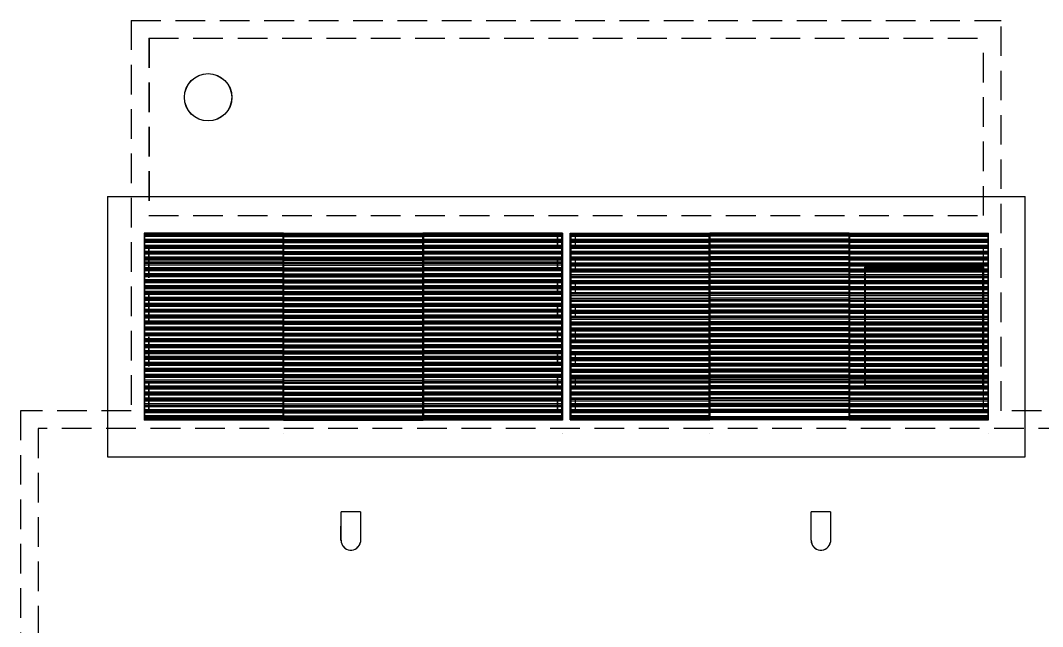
# Model space of a CAD drawing. Header units: millimetres. Extents: x 2128 to 2646, y 1972 to 2207.
# Drawn here: x 2337.36 to 2345.99, y 2152.89 to 2158.02 of the extents above; entities that cross this region are included whole.
import ezdxf

# ---------------------------------------------------------------- set-up
doc = ezdxf.new("R2010")
doc.units = ezdxf.units.MM
for name, pattern in [('DASHDOT', [1, 0.5, -0.25, 0, -0.25]), ('DASHED2', [0.375, 0.25, -0.125]), ('HIDDEN', [0.375, 0.25, -0.125])]:
    doc.linetypes.add(name, pattern=pattern)
for name, color, linetype in [('AR-ESTC', 3, 'Continuous'), ('AR-ESTC-HATCH', 1, 'Continuous'), ('AR-PROJ', 1, 'HIDDEN'), ('DET-ESQ-PROJ', 1, 'DASHED2'), ('DT-ESQ-CHAPA DOBRADA-V', 1, 'Continuous'), ('DT-ESQ-PERFIL T-V', 1, 'Continuous'), ('insercao', 4, 'Continuous'), ('PONTOS', 2, 'Continuous')]:
    doc.layers.add(name, color=color, linetype=linetype)

# ---------------------------------------------------------------- blocks, each defined once
blk = doc.blocks.new('grelha')
at = {"layer": 'DT-ESQ-CHAPA DOBRADA-V'}
for p, q in [((-194.7906, -38.2123), (-195.968, -38.2123)), ((-195.968, -38.2123), (-195.968, -39.7923)), ((-194.7936, -38.2153), (-195.965, -38.2153)), ((-195.965, -38.2153), (-195.965, -39.7893)), ((-194.7936, -39.7893), (-194.7936, -38.2153)), ((-194.7906, -38.2123), (-194.7906, -39.7923)), ((-194.7906, -38.2123), (-193.6133, -38.2123)), ((-194.7906, -38.2123), (-194.7906, -39.7923)), ((-194.7876, -38.2153), (-193.6163, -38.2153)), ((-194.7876, -39.7893), (-194.7876, -38.2153)), ((-193.6163, -38.2153), (-193.6163, -39.7893)), ((-192.436, -38.2123), (-193.6133, -38.2123)), ((-193.6133, -38.2123), (-193.6133, -39.7923)), ((-193.6133, -38.2123), (-193.6133, -39.7923)), ((-192.439, -38.2153), (-193.6103, -38.2153)), ((-193.6103, -38.2153), (-193.6103, -39.7893)), ((-192.439, -39.7893), (-192.439, -38.2153)), ((-192.436, -38.2123), (-192.436, -39.7923)), ((-194.7906, -39.7923), (-195.968, -39.7923)), ((-194.7936, -39.7893), (-195.965, -39.7893)), ((-194.7906, -39.7923), (-193.6133, -39.7923)), ((-194.7876, -39.7893), (-193.6163, -39.7893)), ((-192.436, -39.7923), (-193.6133, -39.7923)), ((-192.439, -39.7893), (-193.6103, -39.7893))]:
    blk.add_line(p, q, dxfattribs=at)
at = {"layer": 'DT-ESQ-PERFIL T-V'}
for p, q in [((-194.7936, -38.2263), (-195.965, -38.2263)), ((-194.7936, -38.2283), (-195.965, -38.2283)), ((-194.7936, -38.2398), (-195.965, -38.2398)), ((-194.7876, -38.2263), (-193.6163, -38.2263)), ((-194.7876, -38.2283), (-193.6163, -38.2283)), ((-194.7876, -38.2398), (-193.6163, -38.2398)), ((-192.439, -38.2263), (-193.6103, -38.2263)), ((-192.439, -38.2283), (-193.6103, -38.2283)), ((-192.439, -38.2398), (-193.6103, -38.2398)), ((-194.7936, -38.2648), (-195.965, -38.2648)), ((-194.7936, -38.2763), (-195.965, -38.2763)), ((-194.7936, -38.2783), (-195.965, -38.2783)), ((-194.7936, -38.2898), (-195.965, -38.2898)), ((-194.7936, -38.3148), (-195.965, -38.3148)), ((-194.7936, -38.3263), (-195.965, -38.3263)), ((-194.7936, -38.3283), (-195.965, -38.3283)), ((-194.7876, -38.2648), (-193.6163, -38.2648)), ((-194.7876, -38.2763), (-193.6163, -38.2763)), ((-194.7876, -38.2783), (-193.6163, -38.2783)), ((-194.7876, -38.2898), (-193.6163, -38.2898)), ((-194.7876, -38.3148), (-193.6163, -38.3148)), ((-194.7876, -38.3263), (-193.6163, -38.3263)), ((-194.7876, -38.3283), (-193.6163, -38.3283)), ((-192.439, -38.2648), (-193.6103, -38.2648)), ((-192.439, -38.2763), (-193.6103, -38.2763)), ((-192.439, -38.2783), (-193.6103, -38.2783)), ((-192.439, -38.2898), (-193.6103, -38.2898)), ((-192.439, -38.3148), (-193.6103, -38.3148)), ((-192.439, -38.3263), (-193.6103, -38.3263)), ((-192.439, -38.3283), (-193.6103, -38.3283)), ((-194.7936, -38.3398), (-195.965, -38.3398)), ((-194.7936, -38.3648), (-195.965, -38.3648)), ((-194.7936, -38.3763), (-195.965, -38.3763)), ((-194.7936, -38.3783), (-195.965, -38.3783)), ((-194.7936, -38.3898), (-195.965, -38.3898)), ((-194.7936, -38.4148), (-195.965, -38.4148)), ((-194.7876, -38.3398), (-193.6163, -38.3398)), ((-194.7876, -38.3648), (-193.6163, -38.3648)), ((-194.7876, -38.3763), (-193.6163, -38.3763)), ((-194.7876, -38.3783), (-193.6163, -38.3783)), ((-194.7876, -38.3898), (-193.6163, -38.3898)), ((-194.7876, -38.4148), (-193.6163, -38.4148)), ((-192.439, -38.3398), (-193.6103, -38.3398)), ((-192.439, -38.3648), (-193.6103, -38.3648)), ((-192.439, -38.3763), (-193.6103, -38.3763)), ((-192.439, -38.3783), (-193.6103, -38.3783)), ((-192.439, -38.3898), (-193.6103, -38.3898)), ((-192.439, -38.4148), (-193.6103, -38.4148)), ((-194.7936, -38.4263), (-195.965, -38.4263)), ((-194.7936, -38.4283), (-195.965, -38.4283)), ((-194.7936, -38.4398), (-195.965, -38.4398)), ((-194.7936, -38.4553), (-195.965, -38.4553)), ((-194.7936, -38.4668), (-195.965, -38.4668)), ((-194.7936, -38.4688), (-195.965, -38.4688)), ((-194.7936, -38.4803), (-195.965, -38.4803)), ((-194.7936, -38.5053), (-195.965, -38.5053)), ((-194.7876, -38.4263), (-193.6163, -38.4263)), ((-194.7876, -38.4283), (-193.6163, -38.4283)), ((-194.7876, -38.4398), (-193.6163, -38.4398)), ((-194.7876, -38.4553), (-193.6163, -38.4553)), ((-194.7876, -38.4668), (-193.6163, -38.4668)), ((-194.7876, -38.4688), (-193.6163, -38.4688)), ((-194.7876, -38.4803), (-193.6163, -38.4803)), ((-194.7876, -38.5053), (-193.6163, -38.5053)), ((-192.439, -38.4263), (-193.6103, -38.4263)), ((-192.439, -38.4283), (-193.6103, -38.4283)), ((-192.439, -38.4398), (-193.6103, -38.4398)), ((-192.439, -38.4553), (-193.6103, -38.4553)), ((-192.439, -38.4668), (-193.6103, -38.4668)), ((-192.439, -38.4688), (-193.6103, -38.4688)), ((-192.439, -38.4803), (-193.6103, -38.4803)), ((-192.439, -38.5053), (-193.6103, -38.5053)), ((-194.7936, -38.5168), (-195.965, -38.5168)), ((-194.7936, -38.5188), (-195.965, -38.5188)), ((-194.7936, -38.5303), (-195.965, -38.5303)), ((-194.7936, -38.5553), (-195.965, -38.5553)), ((-194.7936, -38.5668), (-195.965, -38.5668)), ((-194.7936, -38.5688), (-195.965, -38.5688)), ((-194.7936, -38.5803), (-195.965, -38.5803)), ((-194.7876, -38.5168), (-193.6163, -38.5168)), ((-194.7876, -38.5188), (-193.6163, -38.5188)), ((-194.7876, -38.5303), (-193.6163, -38.5303)), ((-194.7876, -38.5553), (-193.6163, -38.5553)), ((-194.7876, -38.5668), (-193.6163, -38.5668)), ((-194.7876, -38.5688), (-193.6163, -38.5688)), ((-194.7876, -38.5803), (-193.6163, -38.5803)), ((-192.439, -38.5168), (-193.6103, -38.5168)), ((-192.439, -38.5188), (-193.6103, -38.5188)), ((-192.439, -38.5303), (-193.6103, -38.5303)), ((-192.439, -38.5553), (-193.6103, -38.5553)), ((-192.439, -38.5668), (-193.6103, -38.5668)), ((-192.439, -38.5688), (-193.6103, -38.5688)), ((-192.439, -38.5803), (-193.6103, -38.5803)), ((-194.7936, -38.6053), (-195.965, -38.6053)), ((-194.7936, -38.6168), (-195.965, -38.6168)), ((-194.7936, -38.6188), (-195.965, -38.6188)), ((-194.7936, -38.6303), (-195.965, -38.6303)), ((-194.7936, -38.6553), (-195.965, -38.6553)), ((-194.7936, -38.6668), (-195.965, -38.6668)), ((-194.7936, -38.6688), (-195.965, -38.6688)), ((-194.7936, -38.6803), (-195.965, -38.6803)), ((-194.7876, -38.6053), (-193.6163, -38.6053)), ((-194.7876, -38.6168), (-193.6163, -38.6168)), ((-194.7876, -38.6188), (-193.6163, -38.6188)), ((-194.7876, -38.6303), (-193.6163, -38.6303)), ((-194.7876, -38.6553), (-193.6163, -38.6553)), ((-194.7876, -38.6668), (-193.6163, -38.6668)), ((-194.7876, -38.6688), (-193.6163, -38.6688)), ((-194.7876, -38.6803), (-193.6163, -38.6803)), ((-192.439, -38.6053), (-193.6103, -38.6053)), ((-192.439, -38.6168), (-193.6103, -38.6168)), ((-192.439, -38.6188), (-193.6103, -38.6188)), ((-192.439, -38.6303), (-193.6103, -38.6303)), ((-192.439, -38.6553), (-193.6103, -38.6553)), ((-192.439, -38.6668), (-193.6103, -38.6668)), ((-192.439, -38.6688), (-193.6103, -38.6688)), ((-192.439, -38.6803), (-193.6103, -38.6803)), ((-194.7936, -38.7053), (-195.965, -38.7053)), ((-194.7936, -38.7168), (-195.965, -38.7168)), ((-194.7936, -38.7188), (-195.965, -38.7188)), ((-194.7936, -38.7303), (-195.965, -38.7303)), ((-194.7936, -38.7553), (-195.965, -38.7553)), ((-194.7936, -38.7668), (-195.965, -38.7668)), ((-194.7876, -38.7053), (-193.6163, -38.7053)), ((-194.7876, -38.7168), (-193.6163, -38.7168)), ((-194.7876, -38.7188), (-193.6163, -38.7188)), ((-194.7876, -38.7303), (-193.6163, -38.7303)), ((-194.7876, -38.7553), (-193.6163, -38.7553)), ((-194.7876, -38.7668), (-193.6163, -38.7668)), ((-192.439, -38.7053), (-193.6103, -38.7053)), ((-192.439, -38.7168), (-193.6103, -38.7168)), ((-192.439, -38.7188), (-193.6103, -38.7188)), ((-192.439, -38.7303), (-193.6103, -38.7303)), ((-192.439, -38.7553), (-193.6103, -38.7553)), ((-192.439, -38.7668), (-193.6103, -38.7668)), ((-194.7936, -38.7688), (-195.965, -38.7688)), ((-194.7936, -38.7803), (-195.965, -38.7803)), ((-194.7936, -38.8053), (-195.965, -38.8053)), ((-194.7936, -38.8168), (-195.965, -38.8168)), ((-194.7936, -38.8188), (-195.965, -38.8188)), ((-194.7936, -38.8303), (-195.965, -38.8303)), ((-194.7876, -38.7688), (-193.6163, -38.7688)), ((-194.7876, -38.7803), (-193.6163, -38.7803)), ((-194.7876, -38.8053), (-193.6163, -38.8053)), ((-194.7876, -38.8168), (-193.6163, -38.8168)), ((-194.7876, -38.8188), (-193.6163, -38.8188)), ((-194.7876, -38.8303), (-193.6163, -38.8303)), ((-192.439, -38.7688), (-193.6103, -38.7688)), ((-192.439, -38.7803), (-193.6103, -38.7803)), ((-192.439, -38.8053), (-193.6103, -38.8053)), ((-192.439, -38.8168), (-193.6103, -38.8168)), ((-192.439, -38.8188), (-193.6103, -38.8188)), ((-192.439, -38.8303), (-193.6103, -38.8303)), ((-194.7936, -38.8553), (-195.965, -38.8553)), ((-194.7936, -38.8668), (-195.965, -38.8668)), ((-194.7936, -38.8688), (-195.965, -38.8688)), ((-194.7936, -38.8803), (-195.965, -38.8803)), ((-194.7936, -38.9053), (-195.965, -38.9053)), ((-194.7936, -38.9168), (-195.965, -38.9168)), ((-194.7936, -38.9188), (-195.965, -38.9188)), ((-194.7936, -38.9303), (-195.965, -38.9303)), ((-194.7876, -38.8553), (-193.6163, -38.8553)), ((-194.7876, -38.8668), (-193.6163, -38.8668)), ((-194.7876, -38.8688), (-193.6163, -38.8688)), ((-194.7876, -38.8803), (-193.6163, -38.8803)), ((-194.7876, -38.9053), (-193.6163, -38.9053)), ((-194.7876, -38.9168), (-193.6163, -38.9168)), ((-194.7876, -38.9188), (-193.6163, -38.9188)), ((-194.7876, -38.9303), (-193.6163, -38.9303)), ((-192.439, -38.8553), (-193.6103, -38.8553)), ((-192.439, -38.8668), (-193.6103, -38.8668)), ((-192.439, -38.8688), (-193.6103, -38.8688)), ((-192.439, -38.8803), (-193.6103, -38.8803)), ((-192.439, -38.9053), (-193.6103, -38.9053)), ((-192.439, -38.9168), (-193.6103, -38.9168)), ((-192.439, -38.9188), (-193.6103, -38.9188)), ((-192.439, -38.9303), (-193.6103, -38.9303)), ((-194.7936, -38.9553), (-195.965, -38.9553)), ((-194.7936, -38.9668), (-195.965, -38.9668)), ((-194.7936, -38.9688), (-195.965, -38.9688)), ((-194.7936, -38.9803), (-195.965, -38.9803)), ((-194.7936, -39.0053), (-195.965, -39.0053)), ((-194.7936, -39.0168), (-195.965, -39.0168)), ((-194.7936, -39.0188), (-195.965, -39.0188)), ((-194.7876, -38.9553), (-193.6163, -38.9553)), ((-194.7876, -38.9668), (-193.6163, -38.9668)), ((-194.7876, -38.9688), (-193.6163, -38.9688)), ((-194.7876, -38.9803), (-193.6163, -38.9803)), ((-194.7876, -39.0053), (-193.6163, -39.0053)), ((-194.7876, -39.0168), (-193.6163, -39.0168)), ((-194.7876, -39.0188), (-193.6163, -39.0188)), ((-192.439, -38.9553), (-193.6103, -38.9553)), ((-192.439, -38.9668), (-193.6103, -38.9668)), ((-192.439, -38.9688), (-193.6103, -38.9688)), ((-192.439, -38.9803), (-193.6103, -38.9803)), ((-192.439, -39.0053), (-193.6103, -39.0053)), ((-192.439, -39.0168), (-193.6103, -39.0168)), ((-192.439, -39.0188), (-193.6103, -39.0188)), ((-194.7936, -39.0303), (-195.965, -39.0303)), ((-194.7936, -39.0553), (-195.965, -39.0553)), ((-194.7936, -39.0668), (-195.965, -39.0668)), ((-194.7936, -39.0688), (-195.965, -39.0688)), ((-194.7936, -39.0803), (-195.965, -39.0803)), ((-194.7936, -39.1053), (-195.965, -39.1053)), ((-194.7876, -39.0303), (-193.6163, -39.0303)), ((-194.7876, -39.0553), (-193.6163, -39.0553)), ((-194.7876, -39.0668), (-193.6163, -39.0668)), ((-194.7876, -39.0688), (-193.6163, -39.0688)), ((-194.7876, -39.0803), (-193.6163, -39.0803)), ((-194.7876, -39.1053), (-193.6163, -39.1053)), ((-192.439, -39.0303), (-193.6103, -39.0303)), ((-192.439, -39.0553), (-193.6103, -39.0553)), ((-192.439, -39.0668), (-193.6103, -39.0668)), ((-192.439, -39.0688), (-193.6103, -39.0688)), ((-192.439, -39.0803), (-193.6103, -39.0803)), ((-192.439, -39.1053), (-193.6103, -39.1053)), ((-194.7936, -39.1168), (-195.965, -39.1168)), ((-194.7936, -39.1188), (-195.965, -39.1188)), ((-194.7936, -39.1303), (-195.965, -39.1303)), ((-194.7936, -39.1553), (-195.965, -39.1553)), ((-194.7936, -39.1668), (-195.965, -39.1668)), ((-194.7936, -39.1688), (-195.965, -39.1688)), ((-194.7936, -39.1803), (-195.965, -39.1803)), ((-194.7876, -39.1168), (-193.6163, -39.1168)), ((-194.7876, -39.1188), (-193.6163, -39.1188)), ((-194.7876, -39.1303), (-193.6163, -39.1303)), ((-194.7876, -39.1553), (-193.6163, -39.1553)), ((-194.7876, -39.1668), (-193.6163, -39.1668)), ((-194.7876, -39.1688), (-193.6163, -39.1688)), ((-194.7876, -39.1803), (-193.6163, -39.1803)), ((-192.439, -39.1168), (-193.6103, -39.1168)), ((-192.439, -39.1188), (-193.6103, -39.1188)), ((-192.439, -39.1303), (-193.6103, -39.1303)), ((-192.439, -39.1553), (-193.6103, -39.1553)), ((-192.439, -39.1668), (-193.6103, -39.1668)), ((-192.439, -39.1688), (-193.6103, -39.1688)), ((-192.439, -39.1803), (-193.6103, -39.1803)), ((-194.7936, -39.2053), (-195.965, -39.2053)), ((-194.7936, -39.2168), (-195.965, -39.2168)), ((-194.7936, -39.2188), (-195.965, -39.2188)), ((-194.7936, -39.2303), (-195.965, -39.2303)), ((-194.7936, -39.2553), (-195.965, -39.2553)), ((-194.7936, -39.2668), (-195.965, -39.2668)), ((-194.7936, -39.2688), (-195.965, -39.2688)), ((-194.7936, -39.2803), (-195.965, -39.2803)), ((-194.7876, -39.2053), (-193.6163, -39.2053)), ((-194.7876, -39.2168), (-193.6163, -39.2168)), ((-194.7876, -39.2188), (-193.6163, -39.2188)), ((-194.7876, -39.2303), (-193.6163, -39.2303)), ((-194.7876, -39.2553), (-193.6163, -39.2553)), ((-194.7876, -39.2668), (-193.6163, -39.2668)), ((-194.7876, -39.2688), (-193.6163, -39.2688)), ((-194.7876, -39.2803), (-193.6163, -39.2803)), ((-192.439, -39.2053), (-193.6103, -39.2053)), ((-192.439, -39.2168), (-193.6103, -39.2168)), ((-192.439, -39.2188), (-193.6103, -39.2188)), ((-192.439, -39.2303), (-193.6103, -39.2303)), ((-192.439, -39.2553), (-193.6103, -39.2553)), ((-192.439, -39.2668), (-193.6103, -39.2668)), ((-192.439, -39.2688), (-193.6103, -39.2688)), ((-192.439, -39.2803), (-193.6103, -39.2803)), ((-194.7936, -39.3053), (-195.965, -39.3053)), ((-194.7936, -39.3168), (-195.965, -39.3168)), ((-194.7936, -39.3188), (-195.965, -39.3188)), ((-194.7936, -39.3303), (-195.965, -39.3303)), ((-194.7936, -39.3553), (-195.965, -39.3553)), ((-194.7936, -39.3668), (-195.965, -39.3668)), ((-194.7936, -39.3688), (-195.965, -39.3688)), ((-194.7876, -39.3053), (-193.6163, -39.3053)), ((-194.7876, -39.3168), (-193.6163, -39.3168)), ((-194.7876, -39.3188), (-193.6163, -39.3188)), ((-194.7876, -39.3303), (-193.6163, -39.3303)), ((-194.7876, -39.3553), (-193.6163, -39.3553)), ((-194.7876, -39.3668), (-193.6163, -39.3668)), ((-194.7876, -39.3688), (-193.6163, -39.3688)), ((-192.439, -39.3053), (-193.6103, -39.3053)), ((-192.439, -39.3168), (-193.6103, -39.3168)), ((-192.439, -39.3188), (-193.6103, -39.3188)), ((-192.439, -39.3303), (-193.6103, -39.3303)), ((-192.439, -39.3553), (-193.6103, -39.3553)), ((-192.439, -39.3668), (-193.6103, -39.3668)), ((-192.439, -39.3688), (-193.6103, -39.3688)), ((-194.7936, -39.3803), (-195.965, -39.3803)), ((-194.7936, -39.4053), (-195.965, -39.4053)), ((-194.7936, -39.4168), (-195.965, -39.4168)), ((-194.7936, -39.4188), (-195.965, -39.4188)), ((-194.7936, -39.4303), (-195.965, -39.4303)), ((-194.7936, -39.4553), (-195.965, -39.4553)), ((-194.7876, -39.3803), (-193.6163, -39.3803)), ((-194.7876, -39.4053), (-193.6163, -39.4053)), ((-194.7876, -39.4168), (-193.6163, -39.4168)), ((-194.7876, -39.4188), (-193.6163, -39.4188)), ((-194.7876, -39.4303), (-193.6163, -39.4303)), ((-194.7876, -39.4553), (-193.6163, -39.4553)), ((-192.439, -39.3803), (-193.6103, -39.3803)), ((-192.439, -39.4053), (-193.6103, -39.4053)), ((-192.439, -39.4168), (-193.6103, -39.4168)), ((-192.439, -39.4188), (-193.6103, -39.4188)), ((-192.439, -39.4303), (-193.6103, -39.4303)), ((-192.439, -39.4553), (-193.6103, -39.4553)), ((-194.7936, -39.4668), (-195.965, -39.4668)), ((-194.7936, -39.4688), (-195.965, -39.4688)), ((-194.7936, -39.4803), (-195.965, -39.4803)), ((-194.7936, -39.5053), (-195.965, -39.5053)), ((-194.7936, -39.5168), (-195.965, -39.5168)), ((-194.7936, -39.5188), (-195.965, -39.5188)), ((-194.7936, -39.5303), (-195.965, -39.5303)), ((-194.7876, -39.4668), (-193.6163, -39.4668)), ((-194.7876, -39.4688), (-193.6163, -39.4688)), ((-194.7876, -39.4803), (-193.6163, -39.4803)), ((-194.7876, -39.5053), (-193.6163, -39.5053)), ((-194.7876, -39.5168), (-193.6163, -39.5168)), ((-194.7876, -39.5188), (-193.6163, -39.5188)), ((-194.7876, -39.5303), (-193.6163, -39.5303)), ((-192.439, -39.4668), (-193.6103, -39.4668)), ((-192.439, -39.4688), (-193.6103, -39.4688)), ((-192.439, -39.4803), (-193.6103, -39.4803)), ((-192.439, -39.5053), (-193.6103, -39.5053)), ((-192.439, -39.5168), (-193.6103, -39.5168)), ((-192.439, -39.5188), (-193.6103, -39.5188)), ((-192.439, -39.5303), (-193.6103, -39.5303)), ((-194.7936, -39.5553), (-195.965, -39.5553)), ((-194.7936, -39.5668), (-195.965, -39.5668)), ((-194.7936, -39.5688), (-195.965, -39.5688)), ((-194.7936, -39.5803), (-195.965, -39.5803)), ((-194.7936, -39.6053), (-195.965, -39.6053)), ((-194.7936, -39.6168), (-195.965, -39.6168)), ((-194.7936, -39.6188), (-195.965, -39.6188)), ((-194.7936, -39.6303), (-195.965, -39.6303)), ((-194.7876, -39.5553), (-193.6163, -39.5553)), ((-194.7876, -39.5668), (-193.6163, -39.5668)), ((-194.7876, -39.5688), (-193.6163, -39.5688)), ((-194.7876, -39.5803), (-193.6163, -39.5803)), ((-194.7876, -39.6053), (-193.6163, -39.6053)), ((-194.7876, -39.6168), (-193.6163, -39.6168)), ((-194.7876, -39.6188), (-193.6163, -39.6188)), ((-194.7876, -39.6303), (-193.6163, -39.6303)), ((-192.439, -39.5553), (-193.6103, -39.5553)), ((-192.439, -39.5668), (-193.6103, -39.5668)), ((-192.439, -39.5688), (-193.6103, -39.5688)), ((-192.439, -39.5803), (-193.6103, -39.5803)), ((-192.439, -39.6053), (-193.6103, -39.6053)), ((-192.439, -39.6168), (-193.6103, -39.6168)), ((-192.439, -39.6188), (-193.6103, -39.6188)), ((-192.439, -39.6303), (-193.6103, -39.6303)), ((-194.7936, -39.6553), (-195.965, -39.6553)), ((-194.7936, -39.6668), (-195.965, -39.6668)), ((-194.7936, -39.6688), (-195.965, -39.6688)), ((-194.7936, -39.6803), (-195.965, -39.6803)), ((-194.7936, -39.7053), (-195.965, -39.7053)), ((-194.7936, -39.7168), (-195.965, -39.7168)), ((-194.7876, -39.6553), (-193.6163, -39.6553)), ((-194.7876, -39.6668), (-193.6163, -39.6668)), ((-194.7876, -39.6688), (-193.6163, -39.6688)), ((-194.7876, -39.6803), (-193.6163, -39.6803)), ((-194.7876, -39.7053), (-193.6163, -39.7053)), ((-194.7876, -39.7168), (-193.6163, -39.7168)), ((-192.439, -39.6553), (-193.6103, -39.6553)), ((-192.439, -39.6668), (-193.6103, -39.6668)), ((-192.439, -39.6688), (-193.6103, -39.6688)), ((-192.439, -39.6803), (-193.6103, -39.6803)), ((-192.439, -39.7053), (-193.6103, -39.7053)), ((-192.439, -39.7168), (-193.6103, -39.7168)), ((-194.7936, -39.7188), (-195.965, -39.7188)), ((-194.7936, -39.7303), (-195.965, -39.7303)), ((-194.7936, -39.7553), (-195.965, -39.7553)), ((-194.7936, -39.7668), (-195.965, -39.7668)), ((-194.7936, -39.7688), (-195.965, -39.7688)), ((-194.7936, -39.7803), (-195.965, -39.7803)), ((-194.7876, -39.7188), (-193.6163, -39.7188)), ((-194.7876, -39.7303), (-193.6163, -39.7303)), ((-194.7876, -39.7553), (-193.6163, -39.7553)), ((-194.7876, -39.7668), (-193.6163, -39.7668)), ((-194.7876, -39.7688), (-193.6163, -39.7688)), ((-194.7876, -39.7803), (-193.6163, -39.7803)), ((-192.439, -39.7188), (-193.6103, -39.7188)), ((-192.439, -39.7303), (-193.6103, -39.7303)), ((-192.439, -39.7553), (-193.6103, -39.7553)), ((-192.439, -39.7668), (-193.6103, -39.7668)), ((-192.439, -39.7688), (-193.6103, -39.7688)), ((-192.439, -39.7803), (-193.6103, -39.7803)), ((-194.7906, -39.9023), (-194.7906, -39.9023)), ((-194.7906, -39.9023), (-194.7906, -39.9023)), ((-192.436, -39.9023), (-192.436, -39.9023))]:
    blk.add_line(p, q, dxfattribs=at)
blk = doc.blocks.new('grelha com escotilha')
at = {"layer": 'AR-ESTC'}
for p, q in [((0, 3.532), (-1.5775, 3.532)), ((0, 3.532), (0, 0)), ((0, 0), (-1.5775, 0))]:
    blk.add_line(p, q, dxfattribs=at)
at = {"layer": 'DT-ESQ-CHAPA DOBRADA-V'}
for p, q in [((-1.5775, 2.3547), (-1.5775, 3.532)), ((0, 3.532), (-1.5775, 3.532)), ((-1.5745, 2.3577), (-1.5745, 3.529)), ((-0.003, 3.529), (-1.5745, 3.529)), ((-0.2845, 3.491), (-1.2905, 3.491)), ((-1.2905, 3.491), (-1.2905, 2.485)), ((-0.2875, 3.488), (-1.2875, 3.488)), ((-1.2875, 3.488), (-1.2875, 2.488)), ((-0.2905, 3.485), (-1.2845, 3.485)), ((-1.2845, 3.485), (-1.2845, 2.491)), ((-0.2905, 2.491), (-0.2905, 3.485)), ((-0.2875, 2.488), (-0.2875, 3.488)), ((-0.2845, 2.485), (-0.2845, 3.491)), ((-0.003, 2.3577), (-0.003, 3.529)), ((0, 2.3547), (0, 3.532)), ((-1.2905, 2.485), (-0.2845, 2.485)), ((-1.2875, 2.488), (-0.2875, 2.488)), ((-1.2845, 2.491), (-0.2905, 2.491)), ((0, 2.3547), (-1.5775, 2.3547)), ((-1.5775, 2.3547), (-1.5775, 1.1773)), ((0, 2.3547), (-1.5775, 2.3547)), ((-1.5745, 2.3577), (-0.003, 2.3577)), ((-1.5745, 2.3517), (-1.5745, 1.1803)), ((-1.5745, 2.3517), (-0.003, 2.3517)), ((-0.003, 2.3517), (-0.003, 1.1803)), ((0, 2.3547), (0, 1.1773)), ((-1.5775, 0), (-1.5775, 1.1773)), ((0, 1.1773), (-1.5775, 1.1773)), ((0, 1.1773), (-1.5775, 1.1773)), ((-0.003, 1.1803), (-1.5745, 1.1803)), ((-1.5745, 0.003), (-1.5745, 1.1743)), ((-0.003, 1.1743), (-1.5745, 1.1743)), ((-0.003, 0.003), (-0.003, 1.1743)), ((0, 0), (0, 1.1773)), ((0, 0), (-1.5775, 0)), ((-1.5745, 0.003), (-0.003, 0.003))]:
    blk.add_line(p, q, dxfattribs=at)
at = {"layer": 'DT-ESQ-PERFIL T-V'}
for p, q in [((-1.5665, 2.3577), (-1.5665, 3.529)), ((-1.5645, 2.3577), (-1.5645, 3.529)), ((-1.553, 2.3577), (-1.553, 3.529)), ((-1.528, 2.3577), (-1.528, 3.529)), ((-1.5165, 2.3577), (-1.5165, 3.529)), ((-1.5145, 2.3577), (-1.5145, 3.529)), ((-1.503, 2.3577), (-1.503, 3.529)), ((-1.478, 2.3577), (-1.478, 3.529)), ((-1.4665, 2.3577), (-1.4665, 3.529)), ((-1.4645, 2.3577), (-1.4645, 3.529)), ((-1.453, 2.3577), (-1.453, 3.529)), ((-1.428, 2.3577), (-1.428, 3.529)), ((-1.4165, 2.3577), (-1.4165, 3.529)), ((-1.4145, 2.3577), (-1.4145, 3.529)), ((-1.403, 2.3577), (-1.403, 3.529)), ((-1.378, 2.3577), (-1.378, 3.529)), ((-1.3665, 2.3577), (-1.3665, 3.529)), ((-1.3645, 2.3577), (-1.3645, 3.529)), ((-1.353, 2.3577), (-1.353, 3.529)), ((-1.328, 2.3577), (-1.328, 3.529)), ((-1.3165, 2.3577), (-1.3165, 3.529)), ((-1.3145, 2.3577), (-1.3145, 3.529)), ((-1.303, 2.3577), (-1.303, 3.529)), ((-1.278, 3.491), (-1.278, 3.529)), ((-1.278, 2.491), (-1.278, 3.485)), ((-1.2665, 3.491), (-1.2665, 3.529)), ((-1.2665, 2.491), (-1.2665, 3.485)), ((-1.2645, 3.491), (-1.2645, 3.529)), ((-1.2645, 2.491), (-1.2645, 3.485)), ((-1.253, 3.491), (-1.253, 3.529)), ((-1.253, 2.491), (-1.253, 3.485)), ((-1.228, 3.491), (-1.228, 3.529)), ((-1.228, 2.491), (-1.228, 3.485)), ((-1.2165, 3.491), (-1.2165, 3.529)), ((-1.2165, 2.491), (-1.2165, 3.485)), ((-1.2145, 3.491), (-1.2145, 3.529)), ((-1.2145, 2.491), (-1.2145, 3.485)), ((-1.203, 3.491), (-1.203, 3.529)), ((-1.203, 2.491), (-1.203, 3.485)), ((-1.178, 3.491), (-1.178, 3.529)), ((-1.178, 2.491), (-1.178, 3.485)), ((-1.1665, 3.491), (-1.1665, 3.529)), ((-1.1665, 2.491), (-1.1665, 3.485)), ((-1.1645, 3.491), (-1.1645, 3.529)), ((-1.1645, 2.491), (-1.1645, 3.485)), ((-1.153, 3.491), (-1.153, 3.529)), ((-1.153, 2.491), (-1.153, 3.485)), ((-1.128, 3.491), (-1.128, 3.529)), ((-1.128, 2.491), (-1.128, 3.485)), ((-1.1165, 3.491), (-1.1165, 3.529)), ((-1.1165, 2.491), (-1.1165, 3.485)), ((-1.1145, 3.491), (-1.1145, 3.529)), ((-1.1145, 2.491), (-1.1145, 3.485)), ((-1.103, 3.491), (-1.103, 3.529)), ((-1.103, 2.491), (-1.103, 3.485)), ((-1.078, 3.491), (-1.078, 3.529)), ((-1.078, 2.491), (-1.078, 3.485)), ((-1.0665, 3.491), (-1.0665, 3.529)), ((-1.0665, 2.491), (-1.0665, 3.485)), ((-1.0645, 3.491), (-1.0645, 3.529)), ((-1.0645, 2.491), (-1.0645, 3.485)), ((-1.053, 3.491), (-1.053, 3.529)), ((-1.053, 2.491), (-1.053, 3.485)), ((-1.028, 3.491), (-1.028, 3.529)), ((-1.028, 2.491), (-1.028, 3.485)), ((-1.0165, 3.491), (-1.0165, 3.529)), ((-1.0165, 2.491), (-1.0165, 3.485)), ((-1.0145, 3.491), (-1.0145, 3.529)), ((-1.0145, 2.491), (-1.0145, 3.485)), ((-1.003, 3.491), (-1.003, 3.529)), ((-1.003, 2.491), (-1.003, 3.485)), ((-0.978, 3.491), (-0.978, 3.529)), ((-0.978, 2.491), (-0.978, 3.485)), ((-0.9665, 3.491), (-0.9665, 3.529)), ((-0.9665, 2.491), (-0.9665, 3.485)), ((-0.9645, 3.491), (-0.9645, 3.529)), ((-0.9645, 2.491), (-0.9645, 3.485)), ((-0.953, 3.491), (-0.953, 3.529)), ((-0.953, 2.491), (-0.953, 3.485)), ((-0.928, 3.491), (-0.928, 3.529)), ((-0.928, 2.491), (-0.928, 3.485)), ((-0.9165, 3.491), (-0.9165, 3.529)), ((-0.9165, 2.491), (-0.9165, 3.485)), ((-0.9145, 3.491), (-0.9145, 3.529)), ((-0.9145, 2.491), (-0.9145, 3.485)), ((-0.903, 3.491), (-0.903, 3.529)), ((-0.903, 2.491), (-0.903, 3.485)), ((-0.878, 3.491), (-0.878, 3.529)), ((-0.878, 2.491), (-0.878, 3.485)), ((-0.8665, 3.491), (-0.8665, 3.529)), ((-0.8665, 2.491), (-0.8665, 3.485)), ((-0.8645, 3.491), (-0.8645, 3.529)), ((-0.8645, 2.491), (-0.8645, 3.485)), ((-0.853, 3.491), (-0.853, 3.529)), ((-0.853, 2.491), (-0.853, 3.485)), ((-0.828, 3.491), (-0.828, 3.529)), ((-0.828, 2.491), (-0.828, 3.485)), ((-0.8165, 3.491), (-0.8165, 3.529)), ((-0.8165, 2.491), (-0.8165, 3.485)), ((-0.8145, 3.491), (-0.8145, 3.529)), ((-0.8145, 2.491), (-0.8145, 3.485)), ((-0.803, 3.491), (-0.803, 3.529)), ((-0.803, 2.491), (-0.803, 3.485)), ((-0.778, 3.491), (-0.778, 3.529)), ((-0.778, 2.491), (-0.778, 3.485)), ((-0.7665, 3.491), (-0.7665, 3.529)), ((-0.7665, 2.491), (-0.7665, 3.485)), ((-0.7645, 3.491), (-0.7645, 3.529)), ((-0.7645, 2.491), (-0.7645, 3.485)), ((-0.753, 3.491), (-0.753, 3.529)), ((-0.753, 2.491), (-0.753, 3.485)), ((-0.728, 3.491), (-0.728, 3.529)), ((-0.728, 2.491), (-0.728, 3.485)), ((-0.7165, 3.491), (-0.7165, 3.529)), ((-0.7165, 2.491), (-0.7165, 3.485)), ((-0.7145, 3.491), (-0.7145, 3.529)), ((-0.7145, 2.491), (-0.7145, 3.485)), ((-0.703, 3.491), (-0.703, 3.529)), ((-0.703, 2.491), (-0.703, 3.485)), ((-0.678, 3.491), (-0.678, 3.529)), ((-0.678, 2.491), (-0.678, 3.485)), ((-0.6665, 3.491), (-0.6665, 3.529)), ((-0.6665, 2.491), (-0.6665, 3.485)), ((-0.6645, 3.491), (-0.6645, 3.529)), ((-0.6645, 2.491), (-0.6645, 3.485)), ((-0.653, 3.491), (-0.653, 3.529)), ((-0.653, 2.491), (-0.653, 3.485)), ((-0.628, 3.491), (-0.628, 3.529)), ((-0.628, 2.491), (-0.628, 3.485)), ((-0.6165, 3.491), (-0.6165, 3.529)), ((-0.6165, 2.491), (-0.6165, 3.485)), ((-0.6145, 3.491), (-0.6145, 3.529)), ((-0.6145, 2.491), (-0.6145, 3.485)), ((-0.603, 3.491), (-0.603, 3.529)), ((-0.603, 2.491), (-0.603, 3.485)), ((-0.578, 3.491), (-0.578, 3.529)), ((-0.578, 2.491), (-0.578, 3.485)), ((-0.5665, 3.491), (-0.5665, 3.529)), ((-0.5665, 2.491), (-0.5665, 3.485)), ((-0.5645, 3.491), (-0.5645, 3.529)), ((-0.5645, 2.491), (-0.5645, 3.485)), ((-0.553, 3.491), (-0.553, 3.529)), ((-0.553, 2.491), (-0.553, 3.485)), ((-0.528, 3.491), (-0.528, 3.529)), ((-0.528, 2.491), (-0.528, 3.485)), ((-0.5165, 3.491), (-0.5165, 3.529)), ((-0.5165, 2.491), (-0.5165, 3.485)), ((-0.5145, 3.491), (-0.5145, 3.529)), ((-0.5145, 2.491), (-0.5145, 3.485)), ((-0.503, 3.491), (-0.503, 3.529)), ((-0.503, 2.491), (-0.503, 3.485)), ((-0.478, 3.491), (-0.478, 3.529)), ((-0.478, 2.491), (-0.478, 3.485)), ((-0.4665, 3.491), (-0.4665, 3.529)), ((-0.4665, 2.491), (-0.4665, 3.485)), ((-0.4645, 3.491), (-0.4645, 3.529)), ((-0.4645, 2.491), (-0.4645, 3.485)), ((-0.453, 3.491), (-0.453, 3.529)), ((-0.453, 2.491), (-0.453, 3.485)), ((-0.428, 3.491), (-0.428, 3.529)), ((-0.428, 2.491), (-0.428, 3.485)), ((-0.4165, 3.491), (-0.4165, 3.529)), ((-0.4165, 2.491), (-0.4165, 3.485)), ((-0.4145, 3.491), (-0.4145, 3.529)), ((-0.4145, 2.491), (-0.4145, 3.485)), ((-0.403, 3.491), (-0.403, 3.529)), ((-0.403, 2.491), (-0.403, 3.485)), ((-0.378, 3.491), (-0.378, 3.529)), ((-0.378, 2.491), (-0.378, 3.485)), ((-0.3665, 3.491), (-0.3665, 3.529)), ((-0.3665, 2.491), (-0.3665, 3.485)), ((-0.3645, 3.491), (-0.3645, 3.529)), ((-0.3645, 2.491), (-0.3645, 3.485)), ((-0.353, 3.491), (-0.353, 3.529)), ((-0.353, 2.491), (-0.353, 3.485)), ((-0.3375, 3.491), (-0.3375, 3.529)), ((-0.3375, 2.491), (-0.3375, 3.485)), ((-0.326, 3.491), (-0.326, 3.529)), ((-0.326, 2.491), (-0.326, 3.485)), ((-0.324, 3.491), (-0.324, 3.529)), ((-0.324, 2.491), (-0.324, 3.485)), ((-0.3125, 3.491), (-0.3125, 3.529)), ((-0.3125, 2.491), (-0.3125, 3.485)), ((-0.2875, 3.491), (-0.2875, 3.529)), ((-0.2875, 2.488), (-0.2875, 3.488)), ((-0.276, 2.3577), (-0.276, 3.529)), ((-0.274, 2.3577), (-0.274, 3.529)), ((-0.2625, 2.3577), (-0.2625, 3.529)), ((-0.2375, 2.3577), (-0.2375, 3.529)), ((-0.226, 2.3577), (-0.226, 3.529)), ((-0.224, 2.3577), (-0.224, 3.529)), ((-0.2125, 2.3577), (-0.2125, 3.529)), ((-0.1875, 2.3577), (-0.1875, 3.529)), ((-0.176, 2.3577), (-0.176, 3.529)), ((-0.174, 2.3577), (-0.174, 3.529)), ((-0.1625, 2.3577), (-0.1625, 3.529)), ((-0.1375, 2.3577), (-0.1375, 3.529)), ((-0.126, 2.3577), (-0.126, 3.529)), ((-0.124, 2.3577), (-0.124, 3.529)), ((-0.1125, 2.3577), (-0.1125, 3.529)), ((-0.0875, 2.3577), (-0.0875, 3.529)), ((-0.076, 2.3577), (-0.076, 3.529)), ((-0.074, 2.3577), (-0.074, 3.529)), ((-0.0625, 2.3577), (-0.0625, 3.529)), ((-0.0375, 2.3577), (-0.0375, 3.529)), ((-0.026, 2.3577), (-0.026, 3.529)), ((-0.024, 2.3577), (-0.024, 3.529)), ((-0.0125, 2.3577), (-0.0125, 3.529)), ((-1.278, 2.3577), (-1.278, 2.485)), ((-1.2665, 2.3577), (-1.2665, 2.485)), ((-1.2645, 2.3577), (-1.2645, 2.485)), ((-1.253, 2.3577), (-1.253, 2.485)), ((-1.228, 2.3577), (-1.228, 2.485)), ((-1.2165, 2.3577), (-1.2165, 2.485)), ((-1.2145, 2.3577), (-1.2145, 2.485)), ((-1.203, 2.3577), (-1.203, 2.485)), ((-1.178, 2.3577), (-1.178, 2.485)), ((-1.1665, 2.3577), (-1.1665, 2.485)), ((-1.1645, 2.3577), (-1.1645, 2.485)), ((-1.153, 2.3577), (-1.153, 2.485)), ((-1.128, 2.3577), (-1.128, 2.485)), ((-1.1165, 2.3577), (-1.1165, 2.485)), ((-1.1145, 2.3577), (-1.1145, 2.485)), ((-1.103, 2.3577), (-1.103, 2.485)), ((-1.078, 2.3577), (-1.078, 2.485)), ((-1.0665, 2.3577), (-1.0665, 2.485)), ((-1.0645, 2.3577), (-1.0645, 2.485)), ((-1.053, 2.3577), (-1.053, 2.485)), ((-1.028, 2.3577), (-1.028, 2.485)), ((-1.0165, 2.3577), (-1.0165, 2.485)), ((-1.0145, 2.3577), (-1.0145, 2.485)), ((-1.003, 2.3577), (-1.003, 2.485)), ((-0.978, 2.3577), (-0.978, 2.485)), ((-0.9665, 2.3577), (-0.9665, 2.485)), ((-0.9645, 2.3577), (-0.9645, 2.485)), ((-0.953, 2.3577), (-0.953, 2.485)), ((-0.928, 2.3577), (-0.928, 2.485)), ((-0.9165, 2.3577), (-0.9165, 2.485)), ((-0.9145, 2.3577), (-0.9145, 2.485)), ((-0.903, 2.3577), (-0.903, 2.485)), ((-0.878, 2.3577), (-0.878, 2.485)), ((-0.8665, 2.3577), (-0.8665, 2.485)), ((-0.8645, 2.3577), (-0.8645, 2.485)), ((-0.853, 2.3577), (-0.853, 2.485)), ((-0.828, 2.3577), (-0.828, 2.485)), ((-0.8165, 2.3577), (-0.8165, 2.485)), ((-0.8145, 2.3577), (-0.8145, 2.485)), ((-0.803, 2.3577), (-0.803, 2.485)), ((-0.778, 2.3577), (-0.778, 2.485)), ((-0.7665, 2.3577), (-0.7665, 2.485)), ((-0.7645, 2.3577), (-0.7645, 2.485)), ((-0.753, 2.3577), (-0.753, 2.485)), ((-0.728, 2.3577), (-0.728, 2.485)), ((-0.7165, 2.3577), (-0.7165, 2.485)), ((-0.7145, 2.3577), (-0.7145, 2.485)), ((-0.703, 2.3577), (-0.703, 2.485)), ((-0.678, 2.3577), (-0.678, 2.485)), ((-0.6665, 2.3577), (-0.6665, 2.485)), ((-0.6645, 2.3577), (-0.6645, 2.485)), ((-0.653, 2.3577), (-0.653, 2.485)), ((-0.628, 2.3577), (-0.628, 2.485)), ((-0.6165, 2.3577), (-0.6165, 2.485)), ((-0.6145, 2.3577), (-0.6145, 2.485)), ((-0.603, 2.3577), (-0.603, 2.485)), ((-0.578, 2.3577), (-0.578, 2.485)), ((-0.5665, 2.3577), (-0.5665, 2.485)), ((-0.5645, 2.3577), (-0.5645, 2.485)), ((-0.553, 2.3577), (-0.553, 2.485)), ((-0.528, 2.3577), (-0.528, 2.485)), ((-0.5165, 2.3577), (-0.5165, 2.485)), ((-0.5145, 2.3577), (-0.5145, 2.485)), ((-0.503, 2.3577), (-0.503, 2.485)), ((-0.478, 2.3577), (-0.478, 2.485)), ((-0.4665, 2.3577), (-0.4665, 2.485)), ((-0.4645, 2.3577), (-0.4645, 2.485)), ((-0.453, 2.3577), (-0.453, 2.485)), ((-0.428, 2.3577), (-0.428, 2.485)), ((-0.4165, 2.3577), (-0.4165, 2.485)), ((-0.4145, 2.3577), (-0.4145, 2.485)), ((-0.403, 2.3577), (-0.403, 2.485)), ((-0.378, 2.3577), (-0.378, 2.485)), ((-0.3665, 2.3577), (-0.3665, 2.485)), ((-0.3645, 2.3577), (-0.3645, 2.485)), ((-0.353, 2.3577), (-0.353, 2.485)), ((-0.3375, 2.3577), (-0.3375, 2.485)), ((-0.326, 2.3577), (-0.326, 2.485)), ((-0.324, 2.3577), (-0.324, 2.485)), ((-0.3125, 2.3577), (-0.3125, 2.485)), ((-0.2875, 2.3577), (-0.2875, 2.485)), ((-1.5665, 2.3517), (-1.5665, 1.1803)), ((-1.5645, 2.3517), (-1.5645, 1.1803)), ((-1.553, 2.3517), (-1.553, 1.1803)), ((-1.528, 2.3517), (-1.528, 1.1803)), ((-1.5165, 2.3517), (-1.5165, 1.1803)), ((-1.5145, 2.3517), (-1.5145, 1.1803)), ((-1.503, 2.3517), (-1.503, 1.1803)), ((-1.478, 2.3517), (-1.478, 1.1803)), ((-1.4665, 2.3517), (-1.4665, 1.1803)), ((-1.4645, 2.3517), (-1.4645, 1.1803)), ((-1.453, 2.3517), (-1.453, 1.1803)), ((-1.428, 2.3517), (-1.428, 1.1803)), ((-1.4165, 2.3517), (-1.4165, 1.1803)), ((-1.4145, 2.3517), (-1.4145, 1.1803)), ((-1.403, 2.3517), (-1.403, 1.1803)), ((-1.378, 2.3517), (-1.378, 1.1803)), ((-1.3665, 2.3517), (-1.3665, 1.1803)), ((-1.3645, 2.3517), (-1.3645, 1.1803)), ((-1.353, 2.3517), (-1.353, 1.1803)), ((-1.328, 2.3517), (-1.328, 1.1803)), ((-1.3165, 2.3517), (-1.3165, 1.1803)), ((-1.3145, 2.3517), (-1.3145, 1.1803)), ((-1.303, 2.3517), (-1.303, 1.1803)), ((-1.278, 2.3517), (-1.278, 1.1803)), ((-1.2665, 2.3517), (-1.2665, 1.1803)), ((-1.2645, 2.3517), (-1.2645, 1.1803)), ((-1.253, 2.3517), (-1.253, 1.1803)), ((-1.228, 2.3517), (-1.228, 1.1803)), ((-1.2165, 2.3517), (-1.2165, 1.1803)), ((-1.2145, 2.3517), (-1.2145, 1.1803)), ((-1.203, 2.3517), (-1.203, 1.1803)), ((-1.178, 2.3517), (-1.178, 1.1803)), ((-1.1665, 2.3517), (-1.1665, 1.1803)), ((-1.1645, 2.3517), (-1.1645, 1.1803)), ((-1.153, 2.3517), (-1.153, 1.1803)), ((-1.128, 2.3517), (-1.128, 1.1803)), ((-1.1165, 2.3517), (-1.1165, 1.1803)), ((-1.1145, 2.3517), (-1.1145, 1.1803)), ((-1.103, 2.3517), (-1.103, 1.1803)), ((-1.078, 2.3517), (-1.078, 1.1803)), ((-1.0665, 2.3517), (-1.0665, 1.1803)), ((-1.0645, 2.3517), (-1.0645, 1.1803)), ((-1.053, 2.3517), (-1.053, 1.1803)), ((-1.028, 2.3517), (-1.028, 1.1803)), ((-1.0165, 2.3517), (-1.0165, 1.1803)), ((-1.0145, 2.3517), (-1.0145, 1.1803)), ((-1.003, 2.3517), (-1.003, 1.1803)), ((-0.978, 2.3517), (-0.978, 1.1803)), ((-0.9665, 2.3517), (-0.9665, 1.1803)), ((-0.9645, 2.3517), (-0.9645, 1.1803)), ((-0.953, 2.3517), (-0.953, 1.1803)), ((-0.928, 2.3517), (-0.928, 1.1803)), ((-0.9165, 2.3517), (-0.9165, 1.1803)), ((-0.9145, 2.3517), (-0.9145, 1.1803)), ((-0.903, 2.3517), (-0.903, 1.1803)), ((-0.878, 2.3517), (-0.878, 1.1803)), ((-0.8665, 2.3517), (-0.8665, 1.1803)), ((-0.8645, 2.3517), (-0.8645, 1.1803)), ((-0.853, 2.3517), (-0.853, 1.1803)), ((-0.828, 2.3517), (-0.828, 1.1803)), ((-0.8165, 2.3517), (-0.8165, 1.1803)), ((-0.8145, 2.3517), (-0.8145, 1.1803)), ((-0.803, 2.3517), (-0.803, 1.1803)), ((-0.778, 2.3517), (-0.778, 1.1803)), ((-0.7665, 2.3517), (-0.7665, 1.1803)), ((-0.7645, 2.3517), (-0.7645, 1.1803)), ((-0.753, 2.3517), (-0.753, 1.1803)), ((-0.728, 2.3517), (-0.728, 1.1803)), ((-0.7165, 2.3517), (-0.7165, 1.1803)), ((-0.7145, 2.3517), (-0.7145, 1.1803)), ((-0.703, 2.3517), (-0.703, 1.1803)), ((-0.678, 2.3517), (-0.678, 1.1803)), ((-0.6665, 2.3517), (-0.6665, 1.1803)), ((-0.6645, 2.3517), (-0.6645, 1.1803)), ((-0.653, 2.3517), (-0.653, 1.1803)), ((-0.628, 2.3517), (-0.628, 1.1803)), ((-0.6165, 2.3517), (-0.6165, 1.1803)), ((-0.6145, 2.3517), (-0.6145, 1.1803)), ((-0.603, 2.3517), (-0.603, 1.1803)), ((-0.578, 2.3517), (-0.578, 1.1803)), ((-0.5665, 2.3517), (-0.5665, 1.1803)), ((-0.5645, 2.3517), (-0.5645, 1.1803)), ((-0.553, 2.3517), (-0.553, 1.1803)), ((-0.528, 2.3517), (-0.528, 1.1803)), ((-0.5165, 2.3517), (-0.5165, 1.1803)), ((-0.5145, 2.3517), (-0.5145, 1.1803)), ((-0.503, 2.3517), (-0.503, 1.1803)), ((-0.478, 2.3517), (-0.478, 1.1803)), ((-0.4665, 2.3517), (-0.4665, 1.1803)), ((-0.4645, 2.3517), (-0.4645, 1.1803)), ((-0.453, 2.3517), (-0.453, 1.1803)), ((-0.428, 2.3517), (-0.428, 1.1803)), ((-0.4165, 2.3517), (-0.4165, 1.1803)), ((-0.4145, 2.3517), (-0.4145, 1.1803)), ((-0.403, 2.3517), (-0.403, 1.1803)), ((-0.378, 2.3517), (-0.378, 1.1803)), ((-0.3665, 2.3517), (-0.3665, 1.1803)), ((-0.3645, 2.3517), (-0.3645, 1.1803)), ((-0.353, 2.3517), (-0.353, 1.1803)), ((-0.3375, 2.3517), (-0.3375, 1.1803)), ((-0.326, 2.3517), (-0.326, 1.1803)), ((-0.324, 2.3517), (-0.324, 1.1803)), ((-0.3125, 2.3517), (-0.3125, 1.1803)), ((-0.2875, 2.3517), (-0.2875, 1.1803)), ((-0.276, 2.3517), (-0.276, 1.1803)), ((-0.274, 2.3517), (-0.274, 1.1803)), ((-0.2625, 2.3517), (-0.2625, 1.1803)), ((-0.2375, 2.3517), (-0.2375, 1.1803)), ((-0.226, 2.3517), (-0.226, 1.1803)), ((-0.224, 2.3517), (-0.224, 1.1803)), ((-0.2125, 2.3517), (-0.2125, 1.1803)), ((-0.1875, 2.3517), (-0.1875, 1.1803)), ((-0.176, 2.3517), (-0.176, 1.1803)), ((-0.174, 2.3517), (-0.174, 1.1803)), ((-0.1625, 2.3517), (-0.1625, 1.1803)), ((-0.1375, 2.3517), (-0.1375, 1.1803)), ((-0.126, 2.3517), (-0.126, 1.1803)), ((-0.124, 2.3517), (-0.124, 1.1803)), ((-0.1125, 2.3517), (-0.1125, 1.1803)), ((-0.0875, 2.3517), (-0.0875, 1.1803)), ((-0.076, 2.3517), (-0.076, 1.1803)), ((-0.074, 2.3517), (-0.074, 1.1803)), ((-0.0625, 2.3517), (-0.0625, 1.1803)), ((-0.026, 2.3517), (-0.026, 1.1803)), ((-0.024, 2.3517), (-0.024, 1.1803)), ((-0.0125, 2.3517), (-0.0125, 1.1803)), ((-1.5665, 0.003), (-1.5665, 1.1743)), ((-1.5645, 0.003), (-1.5645, 1.1743)), ((-1.553, 0.003), (-1.553, 1.1743)), ((-1.528, 0.003), (-1.528, 1.1743)), ((-1.5165, 0.003), (-1.5165, 1.1743)), ((-1.5145, 0.003), (-1.5145, 1.1743)), ((-1.503, 0.003), (-1.503, 1.1743)), ((-1.478, 0.003), (-1.478, 1.1743)), ((-1.4665, 0.003), (-1.4665, 1.1743)), ((-1.4645, 0.003), (-1.4645, 1.1743)), ((-1.453, 0.003), (-1.453, 1.1743)), ((-1.428, 0.003), (-1.428, 1.1743)), ((-1.4165, 0.003), (-1.4165, 1.1743)), ((-1.4145, 0.003), (-1.4145, 1.1743)), ((-1.403, 0.003), (-1.403, 1.1743)), ((-1.378, 0.003), (-1.378, 1.1743)), ((-1.3665, 0.003), (-1.3665, 1.1743)), ((-1.3645, 0.003), (-1.3645, 1.1743)), ((-1.353, 0.003), (-1.353, 1.1743)), ((-1.328, 0.003), (-1.328, 1.1743)), ((-1.3165, 0.003), (-1.3165, 1.1743)), ((-1.3145, 0.003), (-1.3145, 1.1743)), ((-1.303, 0.003), (-1.303, 1.1743)), ((-1.278, 0.003), (-1.278, 1.1743)), ((-1.2665, 0.003), (-1.2665, 1.1743)), ((-1.2645, 0.003), (-1.2645, 1.1743)), ((-1.253, 0.003), (-1.253, 1.1743)), ((-1.228, 0.003), (-1.228, 1.1743)), ((-1.2165, 0.003), (-1.2165, 1.1743)), ((-1.2145, 0.003), (-1.2145, 1.1743)), ((-1.203, 0.003), (-1.203, 1.1743)), ((-1.178, 0.003), (-1.178, 1.1743)), ((-1.1665, 0.003), (-1.1665, 1.1743)), ((-1.1645, 0.003), (-1.1645, 1.1743)), ((-1.153, 0.003), (-1.153, 1.1743)), ((-1.128, 0.003), (-1.128, 1.1743)), ((-1.1165, 0.003), (-1.1165, 1.1743)), ((-1.1145, 0.003), (-1.1145, 1.1743)), ((-1.103, 0.003), (-1.103, 1.1743)), ((-1.078, 0.003), (-1.078, 1.1743)), ((-1.0665, 0.003), (-1.0665, 1.1743)), ((-1.0645, 0.003), (-1.0645, 1.1743)), ((-1.053, 0.003), (-1.053, 1.1743)), ((-1.028, 0.003), (-1.028, 1.1743)), ((-1.0165, 0.003), (-1.0165, 1.1743)), ((-1.0145, 0.003), (-1.0145, 1.1743)), ((-1.003, 0.003), (-1.003, 1.1743)), ((-0.978, 0.003), (-0.978, 1.1743)), ((-0.9665, 0.003), (-0.9665, 1.1743)), ((-0.9645, 0.003), (-0.9645, 1.1743)), ((-0.953, 0.003), (-0.953, 1.1743)), ((-0.928, 0.003), (-0.928, 1.1743)), ((-0.9165, 0.003), (-0.9165, 1.1743)), ((-0.9145, 0.003), (-0.9145, 1.1743)), ((-0.903, 0.003), (-0.903, 1.1743)), ((-0.878, 0.003), (-0.878, 1.1743)), ((-0.8665, 0.003), (-0.8665, 1.1743)), ((-0.8645, 0.003), (-0.8645, 1.1743)), ((-0.853, 0.003), (-0.853, 1.1743)), ((-0.828, 0.003), (-0.828, 1.1743)), ((-0.8165, 0.003), (-0.8165, 1.1743)), ((-0.8145, 0.003), (-0.8145, 1.1743)), ((-0.803, 0.003), (-0.803, 1.1743)), ((-0.778, 0.003), (-0.778, 1.1743)), ((-0.7665, 0.003), (-0.7665, 1.1743)), ((-0.7645, 0.003), (-0.7645, 1.1743)), ((-0.753, 0.003), (-0.753, 1.1743)), ((-0.728, 0.003), (-0.728, 1.1743)), ((-0.7165, 0.003), (-0.7165, 1.1743)), ((-0.7145, 0.003), (-0.7145, 1.1743)), ((-0.703, 0.003), (-0.703, 1.1743)), ((-0.678, 0.003), (-0.678, 1.1743)), ((-0.6665, 0.003), (-0.6665, 1.1743)), ((-0.6645, 0.003), (-0.6645, 1.1743)), ((-0.653, 0.003), (-0.653, 1.1743)), ((-0.628, 0.003), (-0.628, 1.1743)), ((-0.6165, 0.003), (-0.6165, 1.1743)), ((-0.6145, 0.003), (-0.6145, 1.1743)), ((-0.603, 0.003), (-0.603, 1.1743)), ((-0.578, 0.003), (-0.578, 1.1743)), ((-0.5665, 0.003), (-0.5665, 1.1743)), ((-0.5645, 0.003), (-0.5645, 1.1743)), ((-0.553, 0.003), (-0.553, 1.1743)), ((-0.528, 0.003), (-0.528, 1.1743)), ((-0.5165, 0.003), (-0.5165, 1.1743)), ((-0.5145, 0.003), (-0.5145, 1.1743)), ((-0.503, 0.003), (-0.503, 1.1743)), ((-0.478, 0.003), (-0.478, 1.1743)), ((-0.4665, 0.003), (-0.4665, 1.1743)), ((-0.4645, 0.003), (-0.4645, 1.1743)), ((-0.453, 0.003), (-0.453, 1.1743)), ((-0.428, 0.003), (-0.428, 1.1743)), ((-0.4165, 0.003), (-0.4165, 1.1743)), ((-0.4145, 0.003), (-0.4145, 1.1743)), ((-0.403, 0.003), (-0.403, 1.1743)), ((-0.378, 0.003), (-0.378, 1.1743)), ((-0.3665, 0.003), (-0.3665, 1.1743)), ((-0.3645, 0.003), (-0.3645, 1.1743)), ((-0.353, 0.003), (-0.353, 1.1743)), ((-0.3375, 0.003), (-0.3375, 1.1743)), ((-0.326, 0.003), (-0.326, 1.1743)), ((-0.324, 0.003), (-0.324, 1.1743)), ((-0.3125, 0.003), (-0.3125, 1.1743)), ((-0.2875, 0.003), (-0.2875, 1.1743)), ((-0.276, 0.003), (-0.276, 1.1743)), ((-0.274, 0.003), (-0.274, 1.1743)), ((-0.2625, 0.003), (-0.2625, 1.1743)), ((-0.2375, 0.003), (-0.2375, 1.1743)), ((-0.226, 0.003), (-0.226, 1.1743)), ((-0.224, 0.003), (-0.224, 1.1743)), ((-0.2125, 0.003), (-0.2125, 1.1743)), ((-0.1875, 0.003), (-0.1875, 1.1743)), ((-0.176, 0.003), (-0.176, 1.1743)), ((-0.174, 0.003), (-0.174, 1.1743)), ((-0.1625, 0.003), (-0.1625, 1.1743)), ((-0.1375, 0.003), (-0.1375, 1.1743)), ((-0.126, 0.003), (-0.126, 1.1743)), ((-0.124, 0.003), (-0.124, 1.1743)), ((-0.1125, 0.003), (-0.1125, 1.1743)), ((-0.0875, 0.003), (-0.0875, 1.1743)), ((-0.076, 0.003), (-0.076, 1.1743)), ((-0.074, 0.003), (-0.074, 1.1743)), ((-0.0625, 0.003), (-0.0625, 1.1743)), ((-0.0375, 0.003), (-0.0375, 1.1743)), ((-0.026, 0.003), (-0.026, 1.1743)), ((-0.024, 0.003), (-0.024, 1.1743)), ((-0.0125, 0.003), (-0.0125, 1.1743))]:
    blk.add_line(p, q, dxfattribs=at)
blk = doc.blocks.new('subestação2-vista de cobertura')
at = {"color": 2}
for centre in [(-18.959, -0.8452), (-14.9883, -0.8452)]:
    blk.add_arc(centre, 0.083, 180.14299, 348.69759, dxfattribs=at)
at = {"layer": 'AR-ESTC'}
for p, q in [((-21.015, 2.06), (-13.263, 2.06)), ((-21.015, 2.06), (-21.015, -0.14)), ((-13.263, -0.14), (-13.263, 2.06)), ((-21.015, -0.14), (-13.263, -0.14))]:
    blk.add_line(p, q, dxfattribs=at)
blk.add_circle((-20.165, 2.9), 0.2, dxfattribs=at)
at = {"layer": 'AR-PROJ'}
for p, q in [((-20.815, 3.55), (-20.815, 0.25)), ((-20.815, 3.55), (-13.465, 3.55)), ((-13.465, 0.25), (-13.465, 3.55)), ((-20.665, 3.4), (-13.615, 3.4)), ((-20.665, 3.4), (-20.665, 1.9)), ((-13.615, 1.9), (-13.615, 3.4)), ((-20.665, 1.9), (-13.615, 1.9)), ((-20.665, 0.25), (-20.665, 1.75)), ((-13.615, 0.25), (-13.615, 1.75)), ((-21.75, 0.25), (-21.75, -6.5)), ((-20.815, 0.25), (-21.75, 0.25)), ((0, 0.25), (-13.465, 0.25)), ((-21.6, 0.1), (-21.6, -4.475)), ((-0.15, 0.1), (-21.6, 0.1))]:
    blk.add_line(p, q, dxfattribs=at)
at = {"layer": 'AR-PROJ', "linetype": 'DASHDOT', "ltscale": 0.01}
for p, q in [((-17.215, 1.75), (-17.215, 0.25)), ((-17.065, 1.75), (-17.065, 0.25))]:
    blk.add_line(p, q, dxfattribs=at)
at = {"layer": 'DET-ESQ-PROJ'}
blk.add_arc((-21.598, 0.098), 0.002, 90, 180, dxfattribs=at)
at = {"layer": 'DT-ESQ-PERFIL T-V'}
for p, q in [((-15.9277, 0.06), (-15.9277, 0.06)), ((-15.9277, 0.06), (-15.9277, 0.06)), ((-13.573, 0.06), (-13.573, 0.06))]:
    blk.add_line(p, q, dxfattribs=at)
at = {"layer": 'PONTOS'}
for p, q in [((-19.0421, -0.8454), (-19.0419, -0.6043)), ((-18.8776, -0.6043), (-19.0419, -0.6043)), ((-18.8776, -0.6043), (-18.8776, -0.8615)), ((-15.0713, -0.8454), (-15.0712, -0.6043)), ((-14.9068, -0.6043), (-15.0712, -0.6043)), ((-14.9068, -0.6043), (-14.9068, -0.8615))]:
    blk.add_line(p, q, dxfattribs=at)
at = {"layer": 'AR-ESTC-HATCH'}
blk.add_blockref('grelha', (175.263, 39.9623), dxfattribs=at)
at = {"layer": 'AR-ESTC-HATCH', "rotation": 270}
blk.add_blockref('grelha com escotilha', (-17.105, 0.1725), dxfattribs=at)

msp = doc.modelspace()

# ---------------------------------------------------------------- linework, layer by layer
at = {"color": 2}
for centre in [(2340.1514, 2153.6199), (2344.1222, 2153.6199)]:
    msp.add_arc(centre, 0.083, 180.14299, 348.69759, dxfattribs=at)
at = {"layer": 'AR-ESTC'}
for p, q in [((2338.0955, 2156.5251), (2345.8475, 2156.5251)), ((2338.0955, 2156.5251), (2338.0955, 2154.3251)), ((2345.8475, 2154.3251), (2345.8475, 2156.5251)), ((2338.0955, 2154.3251), (2345.8475, 2154.3251))]:
    msp.add_line(p, q, dxfattribs=at)
msp.add_circle((2338.9455, 2157.3651), 0.2, dxfattribs=at)
at = {"layer": 'AR-PROJ'}
for p, q in [((2338.2955, 2158.0151), (2345.6455, 2158.0151)), ((2338.2955, 2158.0151), (2338.2955, 2154.7151)), ((2345.6455, 2154.7151), (2345.6455, 2158.0151)), ((2338.4455, 2157.8651), (2345.4955, 2157.8651)), ((2338.4455, 2157.8651), (2338.4455, 2156.3651)), ((2345.4955, 2156.3651), (2345.4955, 2157.8651)), ((2338.4455, 2156.3651), (2345.4955, 2156.3651)), ((2338.4455, 2154.7151), (2338.4455, 2156.2151)), ((2345.4955, 2154.7151), (2345.4955, 2156.2151)), ((2338.2955, 2154.7151), (2337.3605, 2154.7151)), ((2337.3605, 2154.7151), (2337.3605, 2147.9651)), ((2359.1105, 2154.7151), (2345.6455, 2154.7151)), ((2337.5105, 2154.5651), (2337.5105, 2149.9901)), ((2358.9605, 2154.5651), (2337.5105, 2154.5651))]:
    msp.add_line(p, q, dxfattribs=at)
at = {"layer": 'AR-PROJ', "linetype": 'DASHDOT', "ltscale": 0.01}
for p, q in [((2341.8955, 2156.2151), (2341.8955, 2154.7151)), ((2342.0455, 2156.2151), (2342.0455, 2154.7151))]:
    msp.add_line(p, q, dxfattribs=at)
at = {"layer": 'DET-ESQ-PROJ'}
msp.add_arc((2337.5125, 2154.5631), 0.002, 90, 180, dxfattribs=at)
at = {"layer": 'DT-ESQ-PERFIL T-V'}
for p, q in [((2343.1828, 2154.5251), (2343.1828, 2154.5251)), ((2345.5375, 2154.5251), (2345.5375, 2154.5251))]:
    msp.add_line(p, q, dxfattribs=at)
at = {"layer": 'PONTOS'}
for p, q in [((2340.0684, 2153.6197), (2340.0685, 2153.8608)), ((2340.2329, 2153.8608), (2340.0685, 2153.8608)), ((2340.2329, 2153.8608), (2340.2329, 2153.6036)), ((2344.0392, 2153.6197), (2344.0393, 2153.8608)), ((2344.2036, 2153.8608), (2344.0393, 2153.8608)), ((2344.2036, 2153.8608), (2344.2036, 2153.6036))]:
    msp.add_line(p, q, dxfattribs=at)

# ---------------------------------------------------------------- block references
at = {"layer": 'AR-ESTC-HATCH'}
msp.add_blockref('grelha', (2534.3734, 2194.4275), dxfattribs=at)
at = {"layer": 'AR-ESTC-HATCH', "rotation": 270}
msp.add_blockref('grelha com escotilha', (2342.0055, 2154.6376), dxfattribs=at)
at = {"layer": 'insercao', "ltscale": 10}
msp.add_blockref('subestação2-vista de cobertura', (2359.1115, 2154.4651), dxfattribs=at)

doc.saveas('drawing.dxf')
